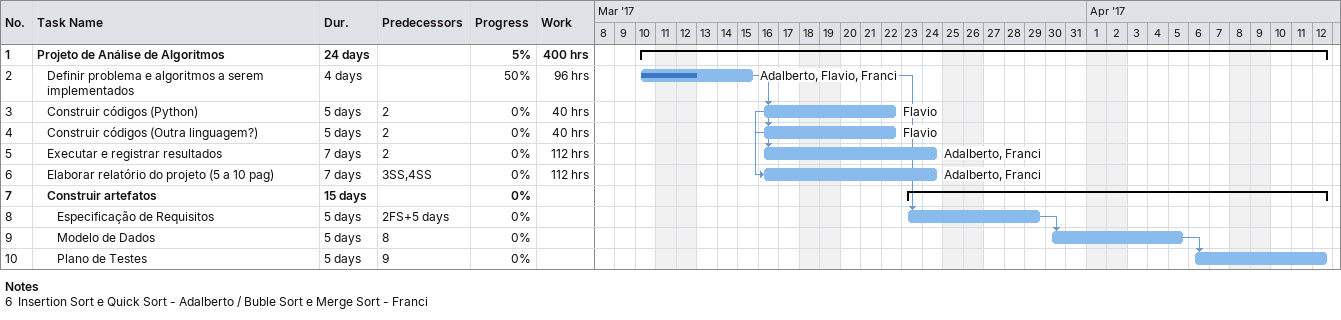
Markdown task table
| ID | Level | Task | Duration | Start | Finish | Predecessors | Resources | % complete | Work (h) |
|---|---|---|---|---|---|---|---|---|---|
| 1 | 1 | **Projeto de Análise de Algoritmos** | 24d | 2017-03-10 | 2017-04-12 |  |  | 5 | 400 |
| 2 | 2 | Definir problema e algoritmos a serem implementados | 4d | 2017-03-10 | 2017-03-15 |  | Adalberto, Flavio, Franci | 50 | 96 |
| 3 | 2 | Construir códigos (Python) | 5d | 2017-03-16 | 2017-03-22 | 2 | Flavio | 0 | 40 |
| 4 | 2 | Construir códigos (Outra linguagem?) | 5d | 2017-03-16 | 2017-03-22 | 2 | Flavio | 0 | 40 |
| 5 | 2 | Executar e registrar resultados | 7d | 2017-03-16 | 2017-03-24 | 2 | Adalberto, Franci | 0 | 112 |
| 6 | 2 | Elaborar relatório do projeto (5 a 10 pag) | 7d | 2017-03-16 | 2017-03-24 | 3SS, 4SS | Adalberto, Franci | 0 | 112 |
| 7 | 2 | **Construir artefatos** | 15d | 2017-03-23 | 2017-04-12 |  |  | 0 |  |
| 8 | 3 | Especificação de Requisitos | 5d | 2017-03-23 | 2017-03-29 | 2FS+5d |  | 0 |  |
| 9 | 3 | Modelo de Dados | 5d | 2017-03-30 | 2017-04-05 | 8 |  | 0 |  |
| 10 | 3 | Plano de Testes | 5d | 2017-04-06 | 2017-04-12 | 9 |  | 0 |  |

Notes
- 6: Insertion Sort e Quick Sort - Adalberto / Buble Sort e Merge Sort - Franci
